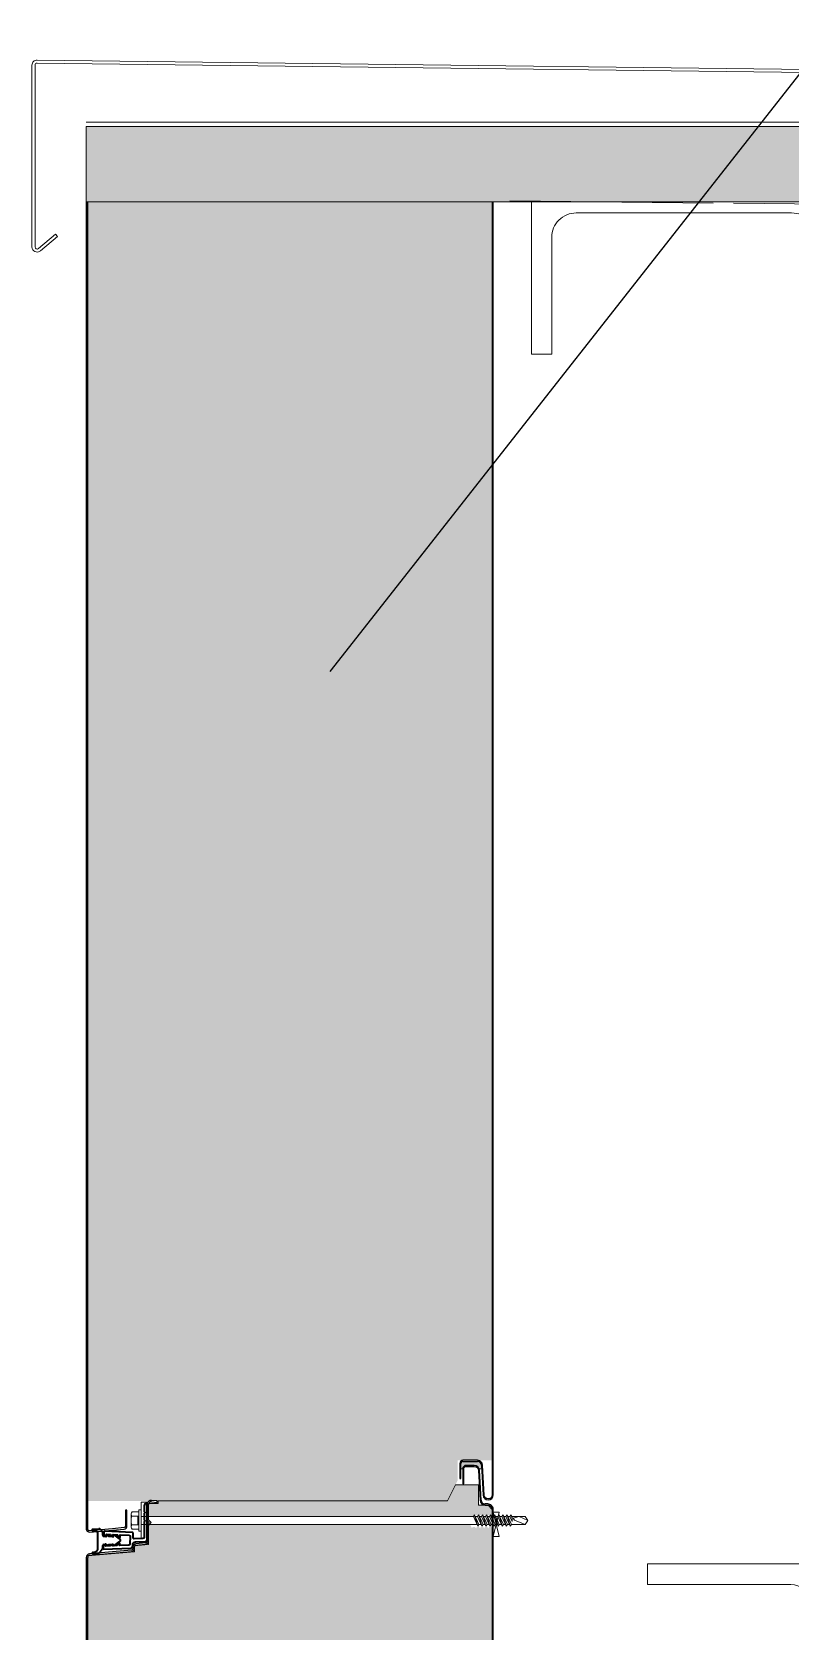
# Model space of a CAD drawing. Header units: millimetres. Extents: x -54677 to 188015, y -4000 to 32873.
# Drawn here: x -20240 to -19866, y 19173 to 19960 of the extents above; entities that cross this region are included whole.
import ezdxf

# ---------------------------------------------------------------- set-up
doc = ezdxf.new("R2010")
doc.units = ezdxf.units.MM
doc.header["$MEASUREMENT"] = 0
doc.linetypes.add('Hidden Line', pattern=[55, 45, -10])
for name, color, linetype, lineweight in [('0_Pen_No__1', 7, 'Continuous', 13), ('0_Pen_No__3', 7, 'Continuous', 18), ('0_Pen_No__4', 7, 'Continuous', 20), ('0_Pen_No__5', 7, 'Continuous', 25), ('0_Pen_No__7', 7, 'Continuous', 35), ('0_Pen_No__85', 8, 'Continuous', 20), ('A-95-M_Stair_Detail_Pen_No__1', 7, 'Continuous', 13), ('A-95-M_Stair_Detail_Pen_No__3', 7, 'Continuous', 18), ('A-95-P_Drawing_Pen_No__1', 7, 'Continuous', 13)]:
    doc.layers.add(name, color=color, linetype=linetype, lineweight=lineweight)
for name, color, linetype, lineweight, true_color in [('0_Pen_No__61', 7, 'Continuous', 20, 0x6a6a6a), ('A-95-M_Stair_Detail_Pen_No__61', 7, 'Continuous', 20, 0x6a6a6a), ('A-95-P_Drawing_Pen_No__61', 7, 'Continuous', 20, 0x6a6a6a), ('A-95-P_Drawing_Pen_No__81', 7, 'Continuous', 20, 0x6a6a6a)]:
    doc.layers.add(name, color=color, linetype=linetype, lineweight=lineweight, true_color=true_color)
doc.dimstyles.new('GENERATED_STYLE__4', dxfattribs={"dimtxt": 0.18, "dimasz": 72.96, "dimexe": 0.18, "dimexo": 0.0625, "dimgap": 0.09, "dimtad": 0, "dimtih": 1, "dimtoh": 1, "dimdec": 4, "dimzin": 0, "dimdsep": 46, "dimcen": 0.09, "dimadec": 0, "dimazin": 0, "dimtfac": 1, "dimtdec": 4, "dimtmove": 0, "dimatfit": 3, "dimldrblk": 'ARROWHEAD_5', "dimfxl": 1, "dimtolj": 1, "dimtzin": 0, "dimarcsym": 0})

# ---------------------------------------------------------------- blocks, each defined once
blk = doc.blocks.new('ARROWHEAD_5')
at = {"color": 0, "linetype": 'Continuous', "lineweight": 0}
blk.add_line((0, 0), (-1, 0), dxfattribs=at)
blk.add_solid([(-1, 0.2679), (0, 0), (-1, -0.2679), (-1, 0.2679)], dxfattribs=at)

msp = doc.modelspace()

# ---------------------------------------------------------------- hatches: boundary and pattern name
at = {"layer": '0_Pen_No__3', "linetype": 'Continuous'}
msp.add_hatch(color=256, dxfattribs=at).paths.add_polyline_path([(-20022.06, 19254.44), (-20026.04, 19254.44, 0.414214), (-20027.67, 19252.81), (-20028.62, 19252.81), (-20028.62, 19255.36, -0.414214), (-20027.54, 19256.44), (-20020.44, 19256.44, -0.39896), (-20018.44, 19254.55), (-20018.35, 19252.81), (-20019.63, 19252.81, 0.304072)])
h = msp.add_hatch(dxfattribs=at)
h.set_pattern_fill('ANSI31_0001', color=256, style=0, pattern_type=2)
h.set_pattern_definition([(135, (-19255.35, 18583.43), (220.97, 220.97), [])])
h.paths.add_polyline_path([(-20018.35, 19252.81), (-20019.63, 19252.81, 0.304072), (-20022.06, 19254.44), (-20026.04, 19254.44, 0.414214), (-20027.67, 19252.81), (-20028.62, 19252.81), (-20028.62, 19255.36, -0.414214), (-20027.54, 19256.44), (-20020.44, 19256.44, -0.39896), (-20018.44, 19254.55)])
at = {"layer": '0_Pen_No__4', "linetype": 'Continuous', "lineweight": 0, "true_color": 0x000000}
for points in [[(-20013.17, 19876.57), (-20013.17, 19256.91), (-20013.22, 19256.99), (-20030.22, 19256.99), (-20030.22, 19246.99), (-20035.22, 19236.99), (-20212.17, 19236.99), (-20212.17, 19876.57)], [(-20021.83, 19230.06), (-20022.45, 19229.31), (-20182.22, 19229.31), (-20182.22, 19235.19, -0.085197), (-20182.15, 19235.62), (-20177.53, 19235.62), (-20177.53, 19236.99), (-20035.22, 19236.99), (-20031.31, 19244.83), (-20019.99, 19244.83), (-20019.99, 19234.83), (-20015.22, 19234.83), (-20013.17, 19232.76), (-20013.17, 19229.31), (-20013.48, 19229.31), (-20013.82, 19230.06), (-20013.5, 19228.87), (-20013.55, 19228.94), (-20013.89, 19228.19), (-20013.94, 19228.19), (-20014.45, 19229.31), (-20013.83, 19230.06)], [(-20212.17, 19122.9), (-20212.17, 19198.93), (-20212.17, 19209.86), (-20204.59, 19210.53), (-20202.72, 19210.69), (-20189.22, 19211.88), (-20189.22, 19214.46, -0.177727), (-20189.06, 19214.92), (-20182.22, 19215.55), (-20182.22, 19224.84), (-20181.82, 19225.31), (-20023.99, 19225.31), (-20023.08, 19223.43), (-20022.74, 19224.19), (-20021.7, 19224.19), (-20021.08, 19223.43), (-20020.74, 19224.19), (-20019.7, 19224.19), (-20019.08, 19223.43), (-20018.74, 19224.19), (-20017.7, 19224.19), (-20017.08, 19223.43), (-20016.74, 19224.19), (-20015.7, 19224.19), (-20015.08, 19223.43), (-20014.74, 19224.19), (-20013.7, 19224.19), (-20013.17, 19223.55), (-20013.17, 19122.9)]]:
    msp.add_hatch(color=178, dxfattribs=at).paths.add_polyline_path(points)
at = {"layer": '0_Pen_No__4', "linetype": 'Continuous'}
h = msp.add_hatch(dxfattribs=at)
h.set_pattern_fill('INSUL_0001', color=256, style=0, pattern_type=2)
h.set_pattern_definition([(135, (-19455.1, 18233), (1591, 1591), []), (135, (-18924.8, 18763.2), (1591, 1591), [750, -750]), (135, (-18394.5, 19293.6), (1591, 1591), [750, -750])])
h.paths.add_polyline_path([(-20184.33, 19229.31), (-20182.22, 19235.19, -0.085197), (-20182.15, 19235.62), (-20177.53, 19235.62), (-20177.53, 19236.99), (-20035.22, 19236.99), (-20031.31, 19244.83), (-20019.99, 19244.83), (-20019.99, 19234.83), (-20015.22, 19234.83), (-20013.17, 19232.76), (-20013.17, 19228.49), (-20013.55, 19228.94), (-20013.89, 19228.19), (-20014.92, 19228.19), (-20015.55, 19228.94), (-20015.89, 19228.19), (-20016.92, 19228.19), (-20017.55, 19228.94), (-20017.89, 19228.19), (-20018.92, 19228.19), (-20019.55, 19228.94), (-20019.89, 19228.19), (-20020.92, 19228.19), (-20021.55, 19228.94), (-20023.99, 19229.31)])
at = {"layer": '0_Pen_No__7', "linetype": 'Continuous'}
h = msp.add_hatch(dxfattribs=at)
h.set_pattern_fill('ANSI31_0001', color=256, style=0, pattern_type=2)
h.set_pattern_definition([(45, (-20090.32, 19101.45), (-265.17, 265.17), [])])
h.paths.add_polyline_path([(-20196.2, 19217.93, -0.512725), (-20196.2, 19217.12), (-20199.16, 19214.99, -0.645734), (-20199.47, 19215.17), (-20199.39, 19215.53), (-20201.81, 19215.53), (-20202.56, 19214.99, -0.645734), (-20202.88, 19215.17), (-20202.79, 19215.53), (-20204.27, 19215.53, 0.414214), (-20204.77, 19215.03), (-20204.77, 19213.65, -0.185503), (-20205.03, 19212.98), (-20206.3, 19211.57, -0.189692), (-20206.96, 19211.25), (-20209.67, 19211.01, -0.78441), (-20209.75, 19211.58), (-20208.04, 19211.99, 0.34718), (-20207.27, 19212.97), (-20207.27, 19221.29, 0.396857), (-20208.21, 19222.29), (-20209.86, 19222.39, -0.78441), (-20209.88, 19222.97), (-20206.63, 19223.25, -0.235302), (-20205.8, 19222.93), (-20205.03, 19222.07, -0.185503), (-20204.77, 19221.4), (-20204.77, 19220.02, 0.414214), (-20204.27, 19219.52), (-20202.79, 19219.52), (-20202.88, 19219.88, -0.645734), (-20202.56, 19220.06), (-20201.81, 19219.52), (-20199.39, 19219.52), (-20199.47, 19219.88, -0.645734), (-20199.16, 19220.06)])
h.paths.add_polyline_path([(-20197.57, 19217.36, 0.512725), (-20197.57, 19217.69), (-20198.74, 19218.53, 0.157084), (-20199.03, 19218.62), (-20201.32, 19218.62), (-20200.81, 19217.53), (-20201.32, 19216.43), (-20199.03, 19216.43, 0.157084), (-20198.74, 19216.52)], flags=0)
h.paths.add_polyline_path([(-20201.69, 19217.53), (-20202.2, 19218.62), (-20205.1, 19218.62, 0.414214), (-20205.3, 19218.42), (-20205.3, 19216.63, 0.414214), (-20205.1, 19216.43), (-20202.2, 19216.43)], flags=0)
at = {"layer": 'A-95-P_Drawing_Pen_No__81', "linetype": 'Continuous'}
h = msp.add_hatch(dxfattribs=at)
h.set_pattern_fill('AR_SAND_0001', color=256, style=0, pattern_type=2)
h.set_pattern_definition([(37.5, (0, 0), (-0.2519482, 7.7065243), [0, -6.079392, 0, -6.79932, 0, -6.49935]), (7.5, (0, 0), (7.078399, 11.2874554), [0, -3.279672, 0, -5.479452, 0, -2.09979]), (327.5, (-4.9195, -8e-16), (12.4553218, 0.022634), [0, -1.9998, 0, -7.19928, 0, -9.39906]), (317.5, (-4.92, -8e-16), (12.023304, 3.510351), [0, -0.9999, 0, -4.719528, 0, -5.39946])])
h.paths.add_polyline_path([(-20212.87, 19913.62), (-20212.87, 19876.57), (-19823.67, 19876.57), (-19743.87, 19876.57), (-19743.87, 19913.62)])

# ---------------------------------------------------------------- linework, layer by layer
at = {"layer": '0_Pen_No__1', "linetype": 'Continuous'}
for p, q in [((-20187.07, 19232.61), (-20185.87, 19232.61)), ((-20187.07, 19222.01), (-20187.07, 19232.61)), ((-20185.87, 19227.31), (-20185.87, 19236.31)), ((-20185.87, 19236.31), (-20182.87, 19236.31)), ((-20185.87, 19232.61), (-20185.87, 19222.01)), ((-20182.87, 19236.31), (-20182.87, 19235.97)), ((-20190.87, 19227.31), (-20190.87, 19230.41)), ((-20190.87, 19227.31), (-20190.87, 19224.2)), ((-20190.49, 19229.41), (-20187.07, 19229.41)), ((-20190.49, 19225.21), (-20187.07, 19225.21)), ((-20190.34, 19231.61), (-20187.07, 19231.61)), ((-20187.51, 19225.21), (-20187.51, 19229.41)), ((-20185.87, 19229.31), (-20022.45, 19229.31)), ((-20185.87, 19225.31), (-20020.64, 19225.31)), ((-20022.45, 19229.31), (-20021.83, 19230.06)), ((-20022.45, 19229.31), (-20020.3, 19224.56)), ((-20021.83, 19230.06), (-20019.67, 19225.31)), ((-20021.82, 19230.06), (-20020.3, 19224.56)), ((-20021.48, 19229.31), (-20020.45, 19229.31)), ((-20020.45, 19229.31), (-20019.83, 19230.06)), ((-20020.45, 19229.31), (-20018.3, 19224.56)), ((-20019.67, 19225.31), (-20020.3, 19224.56)), ((-20019.83, 19230.06), (-20017.67, 19225.31)), ((-20019.82, 19230.06), (-20018.3, 19224.56)), ((-20019.67, 19225.31), (-20018.64, 19225.31)), ((-20019.48, 19229.31), (-20018.45, 19229.31)), ((-20018.45, 19229.31), (-20017.83, 19230.06)), ((-20018.45, 19229.31), (-20016.3, 19224.56)), ((-20017.67, 19225.31), (-20018.3, 19224.56)), ((-20017.83, 19230.06), (-20015.67, 19225.31)), ((-20017.82, 19230.06), (-20016.3, 19224.56)), ((-20017.67, 19225.31), (-20016.64, 19225.31)), ((-20017.48, 19229.31), (-20016.45, 19229.31)), ((-20016.45, 19229.31), (-20015.83, 19230.06)), ((-20016.45, 19229.31), (-20014.3, 19224.56)), ((-20015.67, 19225.31), (-20016.3, 19224.56)), ((-20015.83, 19230.06), (-20013.67, 19225.31)), ((-20015.82, 19230.06), (-20014.3, 19224.56)), ((-20015.67, 19225.31), (-20014.64, 19225.31)), ((-20015.48, 19229.31), (-20014.45, 19229.31)), ((-20014.45, 19229.31), (-20013.83, 19230.06)), ((-20014.45, 19229.31), (-20012.3, 19224.56)), ((-20013.67, 19225.31), (-20014.3, 19224.55)), ((-20013.83, 19230.06), (-20011.67, 19225.31)), ((-20013.82, 19230.06), (-20012.3, 19224.56)), ((-20013.67, 19225.31), (-20012.64, 19225.31)), ((-20013.48, 19229.31), (-20012.45, 19229.31)), ((-20012.45, 19229.31), (-20011.83, 19230.06)), ((-20012.45, 19229.31), (-20010.3, 19224.56)), ((-20011.67, 19225.31), (-20012.3, 19224.56)), ((-20011.83, 19230.06), (-20009.67, 19225.31)), ((-20011.82, 19230.06), (-20010.3, 19224.56)), ((-20011.67, 19225.31), (-20010.64, 19225.31)), ((-20011.48, 19229.31), (-20010.45, 19229.31)), ((-20010.45, 19229.31), (-20009.82, 19230.06)), ((-20010.45, 19229.31), (-20008.3, 19224.56)), ((-20009.67, 19225.31), (-20010.3, 19224.56)), ((-20009.83, 19230.06), (-20007.67, 19225.31)), ((-20009.82, 19230.06), (-20008.3, 19224.56)), ((-20009.67, 19225.31), (-20008.64, 19225.31)), ((-20009.48, 19229.31), (-20008.45, 19229.31)), ((-20008.45, 19229.31), (-20007.83, 19230.06)), ((-20008.45, 19229.31), (-20006.3, 19224.56)), ((-20007.67, 19225.31), (-20008.3, 19224.56)), ((-20007.83, 19230.06), (-20005.67, 19225.31)), ((-20007.82, 19230.06), (-20006.3, 19224.56)), ((-20007.67, 19225.31), (-20006.64, 19225.31)), ((-20007.48, 19229.31), (-20006.45, 19229.31)), ((-20006.45, 19229.31), (-20005.83, 19230.06)), ((-20006.45, 19229.31), (-20004.3, 19224.56)), ((-20005.67, 19225.31), (-20006.3, 19224.56)), ((-20005.83, 19230.06), (-20003.67, 19225.31)), ((-20005.82, 19230.06), (-20004.3, 19224.56)), ((-20005.67, 19225.31), (-20004.64, 19225.31)), ((-20005.48, 19229.31), (-20004.45, 19229.31)), ((-20004.45, 19229.31), (-20003.83, 19230.06)), ((-20004.45, 19229.31), (-20003.33, 19226.84)), ((-20003.67, 19225.31), (-20004.3, 19224.56)), ((-20003.83, 19230.06), (-20003.33, 19228.97)), ((-20003.82, 19230.06), (-20003.33, 19228.29)), ((-20003.67, 19225.31), (-20002.64, 19225.31)), ((-20003.48, 19229.3), (-19996.94, 19229.3)), ((-20003.33, 19228.97), (-20003.33, 19226.84)), ((-20003.33, 19225.31), (-19996.94, 19225.31)), ((-19999.91, 19229.3), (-20002.83, 19228.53)), ((-20002.83, 19228.53), (-20002.14, 19227.54)), ((-19996.94, 19225.31), (-20002.14, 19227.54)), ((-19995.67, 19227.31), (-19999.91, 19229.3)), ((-19995.67, 19227.31), (-19996.94, 19229.3)), ((-19995.67, 19227.31), (-19996.94, 19225.31)), ((-20190.34, 19223.01), (-20187.07, 19223.01)), ((-20187.07, 19222.01), (-20185.87, 19222.01)), ((-20185.87, 19218.44), (-20185.87, 19222.01))]:
    msp.add_line(p, q, dxfattribs=at)
for centre, radius, start, end in [((-20189.32, 19230.43), 1.55, 130.96638, 221.29825), ((-20184.33, 19227.19), 6.54, 160.17587, 178.9651), ((-20184.33, 19227.42), 6.54, 181.0349, 199.82413), ((-20189.32, 19224.18), 1.55, 138.70175, 229.03362)]:
    msp.add_arc(centre, radius, start, end, dxfattribs=at)
at = {"layer": '0_Pen_No__3', "linetype": 'Continuous'}
for p, q in [((-20027.54, 19256.44), (-20020.44, 19256.44)), ((-20027.54, 19256.44), (-20020.44, 19256.44)), ((-20028.62, 19252.81), (-20028.62, 19255.36)), ((-20028.62, 19252.81), (-20028.62, 19255.36)), ((-20027.67, 19252.81), (-20028.62, 19252.81)), ((-20027.67, 19252.81), (-20028.62, 19252.81)), ((-20022.06, 19254.44), (-20026.04, 19254.44)), ((-20022.06, 19254.44), (-20026.04, 19254.44)), ((-20019.63, 19252.81), (-20018.35, 19252.81)), ((-20019.63, 19252.81), (-20018.35, 19252.81)), ((-20018.44, 19254.55), (-20018.35, 19252.81)), ((-20018.44, 19254.55), (-20018.35, 19252.81)), ((-20009.79, 19231.48), (-20012.67, 19231.48)), ((-20009.79, 19231.48), (-20012.67, 19219.48)), ((-20009.79, 19219.48), (-20012.67, 19231.48)), ((-20009.79, 19219.48), (-20012.67, 19219.48))]:
    msp.add_line(p, q, dxfattribs=at)
for centre, radius, start, end in [((-20027.54, 19255.36), 1.08, 89.99997, 180.00005), ((-20027.54, 19255.36), 1.08, 89.99997, 180.00005), ((-20020.44, 19254.44), 2, 2.99994, 90.00003), ((-20020.44, 19254.44), 2, 2.99994, 90.00003), ((-20026.04, 19252.81), 1.63, 89.99996, 180.00004), ((-20026.04, 19252.81), 1.63, 89.99996, 180.00004), ((-20022.06, 19251.81), 2.63, 22.34779, 90.00004), ((-20022.06, 19251.81), 2.63, 22.34779, 90.00004)]:
    msp.add_arc(centre, radius, start, end, dxfattribs=at)
at = {"layer": '0_Pen_No__4', "linetype": 'Continuous'}
for p, q in [((-20212.17, 19222.61), (-20212.17, 19277.59)), ((-20031.31, 19244.83), (-20035.22, 19236.99)), ((-20019.99, 19244.83), (-20031.31, 19244.83)), ((-20019.99, 19234.83), (-20019.99, 19244.83)), ((-20177.53, 19235.62), (-20182.23, 19235.62)), ((-20182.22, 19229.24), (-20182.22, 19235.62)), ((-20176.09, 19236.99), (-20177.53, 19236.99)), ((-20035.22, 19236.99), (-20177.53, 19236.99)), ((-20177.53, 19236.99), (-20177.53, 19235.62)), ((-20015.22, 19234.83), (-20019.99, 19234.83)), ((-20013.17, 19232.76), (-20015.22, 19234.83)), ((-20182.23, 19227.69), (-20180.9, 19226.36)), ((-20180.9, 19226.36), (-20182.22, 19224.84)), ((-20182.22, 19224.84), (-20182.22, 19215.55)), ((-20189.22, 19211.88), (-20212.17, 19209.86)), ((-20182.22, 19215.55), (-20189.22, 19214.9)), ((-20189.22, 19214.9), (-20189.22, 19211.88))]:
    msp.add_line(p, q, dxfattribs=at)
at = {"layer": '0_Pen_No__5', "linetype": 'Continuous'}
for p, q in [((-20012.67, 19277.59), (-20012.67, 19876.57)), ((-20012.67, 19239.94), (-20012.67, 19277.59)), ((-20027.54, 19256.44), (-20020.44, 19256.44)), ((-20028.62, 19247.99), (-20028.62, 19255.36)), ((-20027.67, 19252.81), (-20027.67, 19245.44)), ((-20022.06, 19254.44), (-20026.04, 19254.44)), ((-20018.67, 19237.34), (-20019.44, 19251.95)), ((-20018.44, 19254.54), (-20017.67, 19239.81)), ((-20029.12, 19247.99), (-20028.62, 19247.99)), ((-20027.67, 19245.44), (-20027.17, 19245.44)), ((-20182.92, 19235.19), (-20182.92, 19227.36)), ((-20182.22, 19227.65), (-20182.22, 19235.19)), ((-20180.81, 19236.48), (-20178, 19236.24)), ((-20177.94, 19236.93), (-20180.75, 19237.18)), ((-20178, 19236.24), (-20177.94, 19236.93)), ((-20016.17, 19235.44), (-20016.67, 19235.44)), ((-20015.3, 19235.44), (-20016.17, 19235.44)), ((-20012.67, 18277.59), (-20012.67, 19232.81)), ((-20182.92, 19227.36), (-20181.92, 19226.36)), ((-20181.92, 19226.36), (-20182.92, 19225.36)), ((-20182.92, 19225.36), (-20182.92, 19217)), ((-20180.93, 19226.36), (-20182.22, 19227.65)), ((-20182.22, 19225.07), (-20180.93, 19226.36)), ((-20182.22, 19217.09), (-20182.22, 19225.07)), ((-20190.56, 19212.68), (-20211.32, 19210.86)), ((-20211.26, 19210.17), (-20190.59, 19211.97)), ((-20189.92, 19214.37), (-20189.92, 19213.38)), ((-20189.22, 19213.47), (-20189.22, 19214.46)), ((-20188.59, 19215.16), (-20183.59, 19215.6)), ((-20183.56, 19216.3), (-20188.56, 19215.87))]:
    msp.add_line(p, q, dxfattribs=at)
at = {"layer": '0_Pen_No__5', "linetype": 'Continuous', "flags": 128}
for points in [[(-20212.87, 19876.57), (-20212.87, 19223.09, 0.440011), (-20211.24, 19221.6), (-20199.89, 19222.59), (-20194.24, 19223.09, 0.388879), (-20192.87, 19224.58), (-20192.87, 19232.45), (-20193.57, 19232.45), (-20193.57, 19224.49, -0.388879), (-20194.21, 19223.79), (-20200.05, 19223.28), (-20211.41, 19222.29, -0.440011), (-20212.17, 19222.98), (-20212.17, 19876.57)], [(-20013.17, 19277.59), (-20013.17, 19239.94, -0.974157), (-20017.17, 19239.83), (-20017.94, 19254.57, 0.39896), (-20020.44, 19256.94), (-20027.54, 19256.94, 0.414214), (-20029.12, 19255.36), (-20029.12, 19247.99)], [(-20027.17, 19245.44), (-20027.17, 19252.81, -0.414214), (-20026.04, 19253.94), (-20022.06, 19253.94, -0.39896), (-20019.94, 19251.92), (-20019.17, 19237.31, 0.39896), (-20016.67, 19234.94), (-20016.17, 19234.94), (-20015.3, 19234.94, -0.414214), (-20013.17, 19232.81), (-20013.17, 18277.59)], [(-20212.87, 19209.17), (-20212.87, 18223.09, 0.440011), (-20211.24, 18221.6), (-20199.89, 18222.59), (-20194.24, 18223.09, 0.388879), (-20192.87, 18224.58), (-20192.87, 18232.45), (-20193.57, 18232.45), (-20193.57, 18224.49, -0.388879), (-20194.21, 18223.79), (-20200.05, 18223.28), (-20211.41, 18222.29, -0.440011), (-20212.17, 18222.98), (-20212.17, 19209.17)]]:
    msp.add_lwpolyline(points, format="xyb", dxfattribs=at)
msp.add_lwpolyline([(-20013.17, 19876.57), (-20013.17, 19277.59)], dxfattribs=at)
at = {"layer": '0_Pen_No__5', "linetype": 'Continuous'}
for centre, radius, start, end in [((-20027.54, 19255.36), 1.08, 89.99997, 180.00005), ((-20020.44, 19254.44), 2, 2.99994, 90.00003), ((-20026.04, 19252.81), 1.63, 89.99996, 180.00004), ((-20022.06, 19251.81), 2.63, 2.99998, 90.00004), ((-20180.92, 19235.19), 2, 84.99999, 180.00001), ((-20180.92, 19235.19), 1.3, 85.00001, 180), ((-20016.67, 19237.44), 2, 182.99997, 270.00006), ((-20015.17, 19239.94), 2.5, 182.99999, 0.00001), ((-20015.3, 19232.81), 2.63, 0, 90.00004), ((-20183.72, 19217.09), 1.5, 274.99997, 0), ((-20183.62, 19217), 0.7, 274.99996, 0.00002), ((-20211.17, 19209.17), 1.7, 95, 180), ((-20211.17, 19209.17), 1, 95, 180), ((-20190.72, 19213.47), 1.5, 274.99997, 0), ((-20190.62, 19213.38), 0.7, 274.99996, 0.00002), ((-20188.42, 19214.37), 1.5, 95.00001, 180), ((-20188.52, 19214.46), 0.7, 95.0001, 179.99996)]:
    msp.add_arc(centre, radius, start, end, dxfattribs=at)
at = {"layer": '0_Pen_No__61', "linetype": 'Continuous', "flags": 128}
msp.add_lwpolyline([(-19866.22, 18912.8), (-19936.82, 18912.8), (-19936.82, 18902.6), (-19771.82, 18902.6), (-19771.82, 18912.8), (-19842.42, 18912.8, -0.4142), (-19851.32, 18921.7), (-19851.32, 19186.9, -0.4142), (-19842.42, 19195.8), (-19771.82, 19195.8), (-19771.82, 19206), (-19936.82, 19206), (-19936.82, 19195.8), (-19866.22, 19195.8, -0.4142), (-19857.32, 19186.9), (-19857.32, 18921.7, -0.4142)], format="xyb", close=True, dxfattribs=at)
at = {"layer": '0_Pen_No__7', "linetype": 'Continuous'}
for p, q in [((-20209.77, 19222.98), (-20206.63, 19223.25)), ((-20209.77, 19222.38), (-20208.21, 19222.29)), ((-20207.27, 19212.97), (-20207.27, 19221.29)), ((-20205.8, 19222.93), (-20205.03, 19222.07)), ((-20204.77, 19220.02), (-20204.77, 19221.4)), ((-20204.27, 19219.52), (-20202.79, 19219.52)), ((-20202.79, 19219.52), (-20202.87, 19219.82)), ((-20202.56, 19220.06), (-20201.81, 19219.52)), ((-20201.81, 19219.52), (-20199.39, 19219.52)), ((-20199.39, 19219.52), (-20199.46, 19219.82)), ((-20199.16, 19220.06), (-20196.2, 19217.93)), ((-20199.16, 19214.99), (-20196.2, 19217.12)), ((-20209.67, 19211.61), (-20208.04, 19211.99)), ((-20209.56, 19211.02), (-20206.96, 19211.25)), ((-20206.3, 19211.57), (-20205.03, 19212.98)), ((-20204.77, 19213.65), (-20204.77, 19215.03)), ((-20204.27, 19215.53), (-20202.79, 19215.53)), ((-20202.79, 19215.53), (-20202.87, 19215.23)), ((-20202.56, 19214.99), (-20201.81, 19215.53)), ((-20201.81, 19215.53), (-20199.39, 19215.53)), ((-20199.39, 19215.53), (-20199.46, 19215.23))]:
    msp.add_line(p, q, dxfattribs=at)
at = {"layer": '0_Pen_No__7', "linetype": 'Continuous', "flags": 128}
msp.add_lwpolyline([(-20196.62, 19219.27, 0.198912), (-20196.28, 19219.1), (-20196.23, 19219.1), (-20196.18, 19220.25), (-20191.81, 19220.04, -0.414214), (-20191.33, 19219.52), (-20191.51, 19215.67, -0.388879), (-20191.99, 19215.2), (-20196.43, 19215.02), (-20196.38, 19216, 0.221334), (-20196.78, 19215.88), (-20197.65, 19215.09, -0.176327), (-20197.97, 19214.96), (-20199.84, 19214.88), (-20199.81, 19215.57, 0.221334), (-20200.21, 19215.44), (-20200.73, 19214.97, -0.176327), (-20201.05, 19214.84), (-20203.25, 19214.75), (-20203.2, 19215.73), (-20203.24, 19215.73, 0.198912), (-20203.6, 19215.6), (-20204.34, 19214.93, 0.198912), (-20204.51, 19214.58), (-20204.57, 19213.2), (-20190.74, 19213.74, 0.388879), (-20190.07, 19214.41), (-20190.02, 19215.4, -0.388879), (-20188.59, 19216.83), (-20183.54, 19217.03, 0.402694), (-20182.87, 19217.73), (-20182.87, 19235.97, 0.414214), (-20184.37, 19234.47), (-20184.37, 19231.69), (-20183.87, 19231.19), (-20184.37, 19230.69), (-20184.37, 19227.69), (-20183.87, 19227.19), (-20184.37, 19226.69), (-20184.37, 19219.17, -0.402694), (-20185.04, 19218.47), (-20189.34, 19218.3, -0.440011), (-20189.86, 19218.82), (-20189.76, 19220.94, 0.414214), (-20190.24, 19221.47), (-20203.65, 19222.11, 0.414214), (-20204.17, 19221.63), (-20204.22, 19220.69, 0.198912), (-20204.09, 19220.33), (-20203.41, 19219.59, 0.198912), (-20203.07, 19219.43), (-20203.03, 19219.43), (-20202.97, 19220.58), (-20201.18, 19220.49, -0.198912), (-20200.83, 19220.33), (-20200.02, 19219.43, 0.198912), (-20199.67, 19219.27), (-20199.63, 19219.26), (-20199.57, 19220.41), (-20197.78, 19220.33, -0.198912), (-20197.44, 19220.16)], format="xyb", close=True, dxfattribs=at)
at = {"layer": '0_Pen_No__7', "linetype": 'Continuous'}
for centre, radius, start, end in [((-20209.8, 19222.68), 0.3, 84.65549, 275.37954), ((-20208.27, 19221.29), 1, 0, 86.58399), ((-20206.55, 19222.26), 1, 42.03623, 95), ((-20205.77, 19221.4), 1, 0, 42.03623), ((-20204.27, 19220.02), 0.5, 180, 270), ((-20202.68, 19219.9), 0.2, 54.29072, 201.23927), ((-20199.28, 19219.9), 0.2, 54.29072, 201.23927), ((-20196.49, 19217.53), 0.5, 305.70928, 54.29072), ((-20209.64, 19211.31), 0.3, 94.62047, 285.34451), ((-20208.27, 19212.97), 1, 283.41601, 0), ((-20207.04, 19212.24), 1, 275, 317.96377), ((-20205.77, 19213.65), 1, 317.96377, 0), ((-20204.27, 19215.03), 0.5, 90, 180), ((-20202.68, 19215.15), 0.2, 158.76073, 305.70928), ((-20199.28, 19215.15), 0.2, 158.76073, 305.70928)]:
    msp.add_arc(centre, radius, start, end, dxfattribs=at)
at = {"layer": 'A-95-M_Stair_Detail_Pen_No__1', "linetype": 'Continuous', "flags": 128}
msp.add_lwpolyline([(-19741.67, 19915.73), (-20212.87, 19915.73)], dxfattribs=at)
at = {"layer": 'A-95-M_Stair_Detail_Pen_No__1', "linetype": 'Hidden Line', "flags": 128}
msp.add_lwpolyline([(-20004.43, 19877.03), (-19844.19, 19875.3), (-19848.51, 19474.56), (-16873.14, 19442.49)], dxfattribs=at)
at = {"layer": 'A-95-M_Stair_Detail_Pen_No__3', "linetype": 'Continuous', "flags": 128}
msp.add_lwpolyline([(-20239.58, 19943.85, -0.414214), (-20237.08, 19946.35), (-19721.55, 19940, -0.414214), (-19719.05, 19937.5), (-19719.05, 19847.95, -0.63707), (-19723.16, 19846.04), (-19731.58, 19853.1), (-19730.61, 19854.25), (-19722.19, 19847.18, 0.63707), (-19720.55, 19847.95), (-19720.55, 19937.5, 0.414214), (-19721.55, 19938.5), (-20237.08, 19944.85, 0.414214), (-20238.08, 19943.85), (-20238.08, 19854.3, 0.63707), (-20236.43, 19853.53), (-20228.01, 19860.6), (-20227.05, 19859.45), (-20235.47, 19852.39, -0.63707), (-20239.58, 19854.3)], format="xyb", close=True, dxfattribs=at)
msp.add_lwpolyline([(-20239.58, 19943.85, -0.414214), (-20237.08, 19946.35), (-19721.55, 19940, -0.414214), (-19719.05, 19937.5), (-19719.05, 19847.95, -0.63707), (-19723.16, 19846.04), (-19731.58, 19853.1), (-19730.61, 19854.25), (-19722.19, 19847.18, 0.63707), (-19720.55, 19847.95), (-19720.55, 19937.5, 0.414214), (-19721.55, 19938.5), (-20237.08, 19944.85, 0.414214), (-20238.08, 19943.85), (-20238.08, 19854.3, 0.63707), (-20236.43, 19853.53), (-20228.01, 19860.6), (-20227.05, 19859.45), (-20235.47, 19852.39, -0.63707), (-20239.58, 19854.3)], format="xyb", close=True, dxfattribs=at)
at = {"layer": 'A-95-M_Stair_Detail_Pen_No__61', "linetype": 'Continuous', "flags": 128}
msp.add_lwpolyline([(-19993.87, 19801.57), (-19983.87, 19801.57), (-19983.87, 19859.07, -0.414214), (-19971.87, 19871.07), (-19865.87, 19871.07, -0.414214), (-19853.87, 19859.07), (-19853.87, 19801.57), (-19843.87, 19801.57), (-19843.87, 19876.57), (-19993.87, 19876.57)], format="xyb", close=True, dxfattribs=at)
at = {"layer": 'A-95-P_Drawing_Pen_No__1', "linetype": 'Continuous', "flags": 128}
msp.add_lwpolyline([(-20212.87, 19913.62), (-20212.87, 19876.57), (-19823.67, 19876.57), (-19743.87, 19876.57), (-19743.87, 19913.62)], close=True, dxfattribs=at)
at = {"layer": 'A-95-P_Drawing_Pen_No__61', "linetype": 'Continuous', "flags": 128}
msp.add_lwpolyline([(-19993.87, 19801.57), (-19983.87, 19801.57), (-19983.87, 19859.07, -0.414214), (-19971.87, 19871.07), (-19865.87, 19871.07, -0.414214), (-19853.87, 19859.07), (-19853.87, 19801.57), (-19843.87, 19801.57), (-19843.87, 19876.57), (-19993.87, 19876.57)], format="xyb", close=True, dxfattribs=at)

# ---------------------------------------------------------------- leaders
at = {"layer": '0_Pen_No__85', "linetype": 'Continuous', "annotation_type": 0, "has_hookline": 1, "hookline_direction": 0, "text_width": 942.86}
msp.add_leader([(-20092.95, 19645.32), (-19380.33, 20552.56), (-19244.27, 20552.56)], dimstyle='GENERATED_STYLE__4', dxfattribs=at)

doc.saveas('drawing.dxf')
